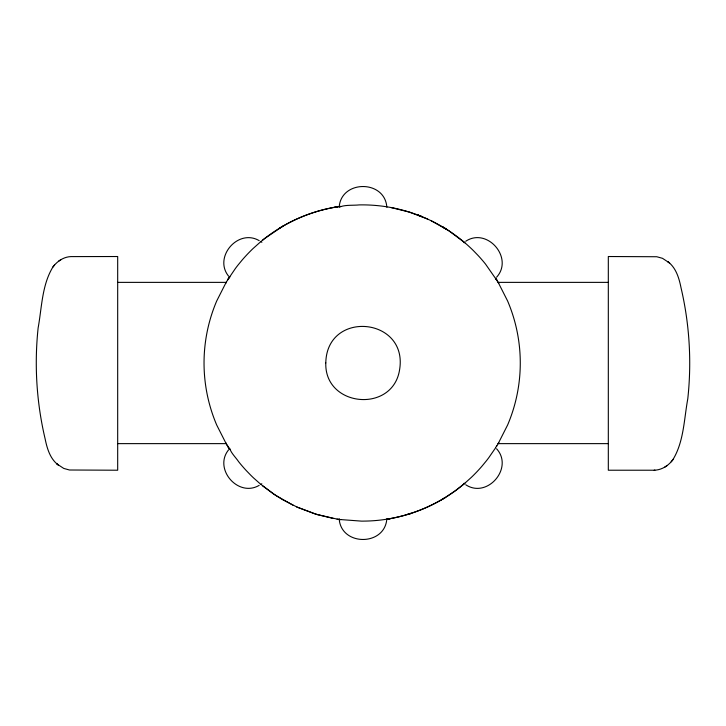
<?xml version="1.0" encoding="UTF-8"?>
<svg xmlns="http://www.w3.org/2000/svg" width="726" height="726" viewBox="0 0 726 726"><rect width="100%" height="100%" fill="white"/><g stroke="black" fill="none" stroke-linecap="round" stroke-linejoin="round"><path stroke-width="1.09" d="M339.069 207.382C344.097 204.605 352.927 205.594 359.225 204.904C366.503 204.768 373.79 205.14 381.014 206.002C414.319 209.959 446.2 224.86 470.566 247.902A116.36 116.36 0 0 1 473.769 251.005L477.889 255.271A116.369 116.369 0 0 1 480.884 258.574L481.855 259.69A116.378 116.378 0 0 1 485.64 264.255L497.664 281.516M386.931 518.618L386.858 519.181L390.497 518.564L388.637 518.89M339.305 205.767C342.545 180.121 383.455 180.121 386.695 205.767M386.695 520.233C383.455 545.879 342.545 545.879 339.305 520.233M225.795 282.949L226.14 282.369L117.685 282.369M498.517 443.051L498.172 443.631L608.315 443.631M226.14 282.369L216.711 300.972A158.123 158.123 0 0 0 216.711 425.028L226.14 443.631L117.685 443.631M498.172 443.631L507.601 425.028A158.123 158.123 0 0 0 507.601 300.972L498.172 282.369L608.315 282.369M225.559 283.349L229.806 276.47M496.675 446.109L498.753 442.651M495.667 447.715L488.925 457.489A116.36 116.36 0 0 1 486.229 461.019L482.463 465.593A116.351 116.351 0 0 1 479.532 468.951L478.534 470.031A116.351 116.351 0 0 1 475.466 473.279L474.432 474.332A116.36 116.36 0 0 1 471.247 477.463L464.685 483.371M227.474 280.163L235.387 268.511A116.36 116.36 0 0 1 238.083 264.981L241.849 260.407A116.369 116.369 0 0 1 244.78 257.049L245.778 255.969A116.351 116.351 0 0 1 248.846 252.721L249.88 251.668A116.396 116.396 0 0 1 253.065 248.537L260.843 241.604M496.838 445.837L495.54 447.57M228.073 279.183L229.371 277.169L229.743 277.613M57.136 464.077L63.752 468.424L69.478 470.003L117.685 470.221L117.685 256.523L70.849 256.605C63.616 256.886 57.118 261.324 52.916 267.014C41.89 285.028 41.845 307.633 38.133 327.916C34.195 364.951 36.563 402.631 45.13 438.867C47.09 448.496 50.103 458.905 58.343 465.057L56.574 463.605M669.1 262.676L662.493 258.32L656.776 256.741L608.315 256.523L608.315 470.221L654.19 470.221C661.667 470.067 668.51 465.665 672.848 459.749C683.91 441.753 684.028 419.147 687.776 398.864C691.805 361.847 689.537 324.159 681.052 287.904C679.119 278.276 676.133 267.867 667.902 261.696L669.671 263.148M228.672 449.739C213.09 468.697 238.101 497.827 259.2 485.34M260.843 484.396L253.746 478.098A116.36 116.36 0 0 1 250.543 474.995L246.423 470.729A116.369 116.369 0 0 1 243.428 467.426L242.457 466.31A116.396 116.396 0 0 1 238.672 461.745C235.823 457.498 230.932 452.906 229.743 448.387M496.575 277.241C514.017 258.111 487.282 226.975 465.729 241.25M52.544 267.477L54.577 264.936M671.187 461.818L673.22 459.277M495.54 278.43L496.838 280.163L495.658 278.303M339.478 519.489L361.412 521.123A76.52 76.52 0 0 0 363.962 521.105C400.525 520.787 436.78 507.211 464.586 483.462M464.958 483.144L455.365 490.731L445.265 497.519M262.494 240.242C284.011 222.746 310.211 211.084 337.608 206.792L333.815 207.436L337.608 206.792M463.669 242.593L464.213 242.221M261.805 483.77L260.897 484.369L273.448 493.889L282.813 499.778L297.406 507.256L317.453 514.67L337.608 519.208M58.643 261.178L61.093 259.545M664.662 467.199L667.112 465.575M278.965 228.527L282.813 226.222L264.445 238.682L260.852 241.604L261.877 242.275M441.499 499.778L445.347 497.473C427.659 508.409 407.794 515.814 387.267 519.117M282.505 226.403C298.214 217.246 315.501 210.83 333.379 207.518M337.045 206.883L340.703 206.338M654.906 470.149L654.19 470.221M337.045 519.117L340.703 519.662M339.469 519.489L339.069 518.618M390.933 207.518L409.355 212.083L427.623 219.061M333.379 518.482L314.957 513.917L296.689 506.939M259.2 240.66C238.101 228.173 213.09 257.303 228.672 276.261M431.217 220.758L448.686 230.65L464.958 242.856M293.095 505.242L275.626 495.35L262.494 485.758M465.729 484.75C487.282 499.025 514.017 467.889 496.575 448.759M463.669 483.407L464.213 483.779M229.38 448.822L226.648 444.484M229.806 449.53L227.474 445.837L228.744 447.878M496.675 279.891L498.753 283.349M225.559 442.651L227.637 446.109M226.14 443.631L225.795 443.051M498.172 282.369L498.517 282.949M386.858 206.819L386.922 207.3M325.793 362.909C324.404 407.268 392.893 413.566 399.599 369.679C408.275 317.226 326.827 309.53 325.793 362.909M411.07 513.364L407.331 514.534L411.07 513.364M419.628 215.695L417.822 214.996L421.933 216.611L419.628 215.695M444.276 227.873L442.57 226.848L446.227 229.08L444.276 227.873"/></g></svg>
